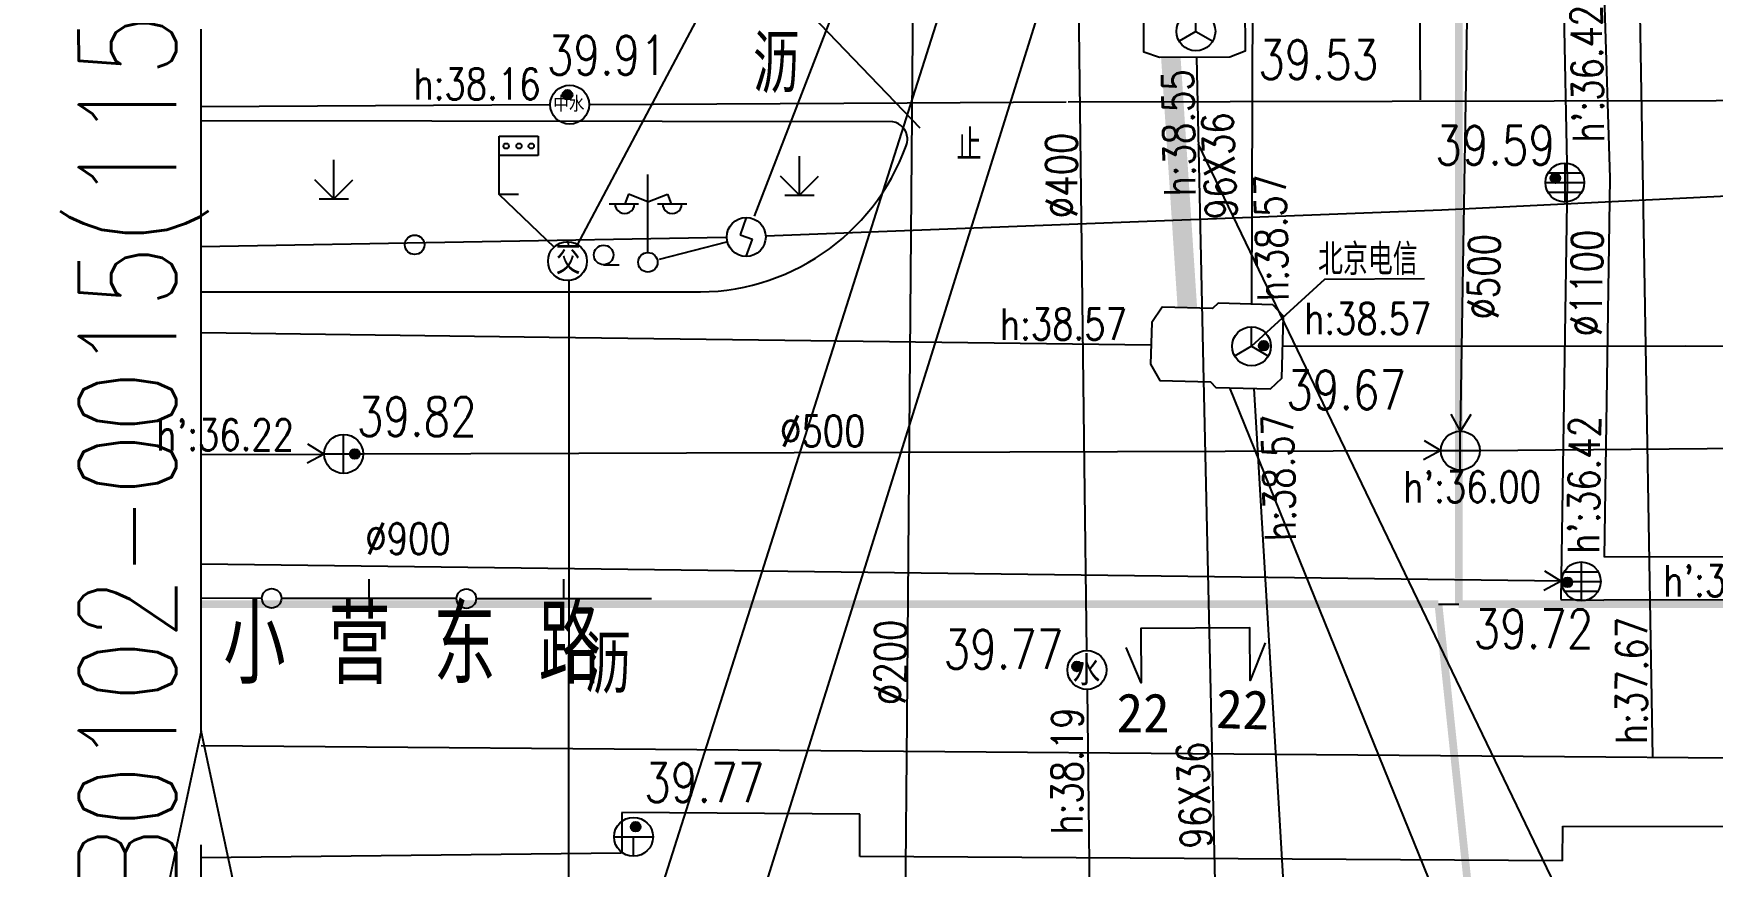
# Model space of a CAD drawing. Header units: inches. Extents: x 505347 to 508499, y 312634 to 313316.
# Drawn here: x 505866.85 to 505909.95, y 312863.85 to 312885.23 of the extents above; entities that cross this region are included whole.
import ezdxf
from ezdxf.enums import TextEntityAlignment as Align
from ezdxf.lldxf.tags import DXFTag

# ---------------------------------------------------------------- set-up
doc = ezdxf.new("R2010")
doc.units = ezdxf.units.IN
doc.header["$LTSCALE"] = 0.5
doc.header["$MEASUREMENT"] = 0
doc.linetypes.add('ACAD_ISO05W100', pattern=[33, 24, -3, 0, -3, 0, -3])
for name, color, linetype in [('3_RDCAD', 4, 'Continuous'), ('4_RDCAD', 7, 'Continuous'), ('BJ02', 7, 'Continuous'), ('BJ03', 7, 'Continuous'), ('BJ04', 7, 'Continuous'), ('BJ08', 7, 'Continuous'), ('BJ09', 7, 'Continuous'), ('BJ10', 7, 'Continuous'), ('PAPERFRAME', 7, 'Continuous'), ('上水井', 4, 'Continuous'), ('上水注记', 4, 'Continuous'), ('上水管线', 4, 'Continuous'), ('上水高程表', 4, 'Continuous'), ('中水井', 151, 'Continuous'), ('中水管线', 151, 'Continuous'), ('中水高程表', 151, 'Continuous'), ('公安交通井', 163, 'Continuous'), ('公安交通管线', 163, 'Continuous'), ('底图', 7, 'Continuous'), ('污水井', 247, 'Continuous'), ('污水注记', 247, 'Continuous'), ('污水管线', 247, 'Continuous'), ('污水高程表', 247, 'Continuous'), ('热力井', 40, 'Continuous'), ('热力管线', 40, 'Continuous'), ('热力高程表', 40, 'Continuous'), ('照明井', 193, 'Continuous'), ('照明管线', 193, 'Continuous'), ('燃气注记', 6, 'Continuous'), ('燃气管线', 6, 'Continuous'), ('电信井权属', 7, 'Continuous'), ('电信井（北京电信）', 3, 'Continuous'), ('电信井（北信基础）', 3, 'Continuous'), ('电信断面图及编号', 3, 'Continuous'), ('电信注记', 3, 'Continuous'), ('电信管线', 3, 'Continuous'), ('电信高程表', 3, 'Continuous'), ('道路红线', 1, 'Continuous'), ('雨水井', 34, 'Continuous'), ('雨水注记', 34, 'Continuous'), ('雨水管线', 34, 'Continuous'), ('雨水高程表', 34, 'Continuous')]:
    doc.layers.add(name, color=color, linetype=linetype)
doc.styles.add('HZ', font='simplex.shx', dxfattribs={"bigfont": 'hztxt'})
doc.styles.get("Standard").update_dxf_attribs({"font": 'txt.shx', "bigfont": 'hztxt.shx'})
doc.styles.add('STYLE1', font='')
doc.styles.add('单线宋体', font='txt.shx', dxfattribs={"width": 0.75, "bigfont": 'hztxt.shx'})
doc.styles.add('标题文字', font='', dxfattribs={"width": 0.68})
doc.styles.add('粗等线', font='simhei.ttf')
doc.styles.add('细等线', font='txt.shx', dxfattribs={"bigfont": 'ht.shx'})
doc.styles.get('STYLE1').set_extended_font_data('SimSun')
doc.styles.get('标题文字').set_extended_font_data('SimSun')
tags = doc.linetypes.add('DX', pattern='A,15,-5,[130,ltypeshp.shx,S=1,R=330,X=0,Y=0],-5,15', length=40).pattern_tags.tags
tags[16:17] = [DXFTag(74, 4), DXFTag(75, 0), DXFTag(340, '0'), DXFTag(46, 1.0), DXFTag(50, 0.0), DXFTag(44, 0.0), DXFTag(45, 0.0)]
tags[14:15] = [DXFTag(74, 4), DXFTag(75, 0), DXFTag(340, '0'), DXFTag(46, 1.0), DXFTag(50, 0.0), DXFTag(44, 0.0), DXFTag(45, 0.0)]
tags[4:5] = [DXFTag(74, 4), DXFTag(75, 0), DXFTag(340, '0'), DXFTag(46, 1.0), DXFTag(50, 0.0), DXFTag(44, 0.0), DXFTag(45, 0.0)]
tags = doc.linetypes.add('SS', pattern='A,15,-1.9,[130,ltypeshp.shx,S=1,R=330,X=0,Y=0],-1.2,[130,ltypeshp.shx,S=1,R=330,X=0,Y=0],-1.9,15', length=35).pattern_tags.tags
tags[24:25] = [DXFTag(74, 4), DXFTag(75, 0), DXFTag(340, '0'), DXFTag(46, 1.0), DXFTag(50, 0.0), DXFTag(44, 0.0), DXFTag(45, 0.0)]
tags[22:23] = [DXFTag(74, 4), DXFTag(75, 0), DXFTag(340, '0'), DXFTag(46, 1.0), DXFTag(50, 0.0), DXFTag(44, 0.0), DXFTag(45, 0.0)]
tags[4:5] = [DXFTag(74, 4), DXFTag(75, 0), DXFTag(340, '0'), DXFTag(46, 1.0), DXFTag(50, 0.0), DXFTag(44, 0.0), DXFTag(45, 0.0)]
tags = doc.linetypes.add('TRQZ', pattern='A,15,[130,ltypeshp.shx,S=0.6,R=0,X=0,Y=0],-2.5,[133,ltypeshp.shx,S=0.05,R=0,X=0,Y=0],-2.5,[130,ltypeshp.shx,S=0.6,R=0,X=0,Y=0],15', length=35).pattern_tags.tags
tags[28:29] = [DXFTag(74, 4), DXFTag(75, 0), DXFTag(340, '0'), DXFTag(46, 1.0), DXFTag(50, 0.0), DXFTag(44, 0.0), DXFTag(45, 0.0)]

# ---------------------------------------------------------------- blocks, each defined once
blk = doc.blocks.new('B5461')
for q in [(0, 1), (-0.866025, -0.5), (0.866025, -0.5)]:
    blk.add_line((0, 0), q)
blk.add_circle((0, 0), 1)
blk = doc.blocks.new('BC028')
for p, q in [((0, 0.5), (0, 4.5)), ((-0.99, 3.5), (-1.19, 3)), ((0, 3.1), (-0.99, 3.5)), ((0, 3.1), (1, 3.5)), ((1, 3.5), (1.2, 3)), ((-1.98, 3), (-0.49, 3)), ((0.5, 3), (2, 3))]:
    blk.add_line(p, q)
blk.add_circle((0, 0), 0.5)
for centre in [(-1.19, 3), (1.25, 3)]:
    blk.add_arc(centre, 0.5, 179, 0)
blk = doc.blocks.new('B8003')
at = {"color": 0}
for p, q in [((0, 3), (2, 3)), ((0, 0), (0, 3)), ((2, 3), (2, 2)), ((2, 2), (0, 2)), ((1, 0), (0, 0))]:
    blk.add_line(p, q, dxfattribs=at)
for centre in [(0.361, 2.494), (1.019, 2.494), (1.65, 2.494)]:
    blk.add_circle(centre, 0.135)
blk = doc.blocks.new('B954')
at = {"linetype": 'Continuous'}
for p, q in [((0, 0), (0, 2)), ((0, 0), (-0.978957, 0.978957)), ((0, 0), (0.978957, 0.978957)), ((-0.75, 0), (0.75, 0))]:
    blk.add_line(p, q, dxfattribs=at)
blk = doc.blocks.new('B8211')
blk.add_hatch(color=256).paths.add_polyline_path([(0.25, 0, 1), (-0.25, 0, 1)])
blk.add_circle((0, 0), 0.25)
blk = doc.blocks.new('JT')
at = {"layer": '公安交通井'}
blk.add_circle((0, 0), 0.5, dxfattribs=at)
at = {"layer": '公安交通井', "width": 0.8}
blk.add_text('交', height=0.8, dxfattribs=at).set_placement((-0.304, -0.335, -50.185))
blk = doc.blocks.new('B549')
blk.add_circle((0, 0), 1)
blk = doc.blocks.new('B5421')
for p, q in [((0, -1), (0, 1)), ((-1, 0), (1, 0))]:
    blk.add_line(p, q)
blk.add_circle((0, 0), 1)
blk = doc.blocks.new('B547')
at = {"linetype": 'Continuous'}
for p, q in [((0, 1), (-0.31427, 0.111111)), ((-0.31427, 0.111111), (0.31427, -0.111111)), ((0, -1), (0.31427, -0.111111))]:
    blk.add_line(p, q, dxfattribs=at)
blk.add_circle((0, 0), 1)
blk = doc.blocks.new('B5502')
blk.add_circle((0, 0), 1)
at = {"style": '细等线'}
blk.add_text('水', height=1.5, dxfattribs=at).set_placement((-0.739, -0.787))
blk = doc.blocks.new('B545')
for p, q in [((-1, 0), (1, 0)), ((0, -1), (0, 0))]:
    blk.add_line(p, q)
blk.add_circle((0, 0), 1)
blk = doc.blocks.new('B5422')
at = {"linetype": 'Continuous'}
for p, q in [((0, 1), (0, -1)), ((-1, 0), (1, 0)), ((-0.866025, 0.5), (0.866025, 0.5)), ((-0.866025, -0.5), (0.866025, -0.5))]:
    blk.add_line(p, q, dxfattribs=at)
blk.add_circle((0, 0), 1, dxfattribs=at)
blk = doc.blocks.new('RDCADTITLE')
at = {"color": 0, "ltscale": 10}
blk.add_lwpolyline([(-180, 30, 0, 0, 0), (0, 30, 0.5, 180, 0)], format="xyseb", dxfattribs=at)
at = {"style": 'STYLE1', "width": 0.75}
for tag, p in [('A1', (-145, 26.25)), ('B1', (-100, 26.25)), ('A3', (-145, 18.75)), ('B2', (-100, 18.75)), ('A4', (-145, 11.25)), ('B3', (-100, 11.25)), ('A4', (-145, 3.75)), ('B4', (-100, 3.75))]:
    blk.add_attdef(tag, text='', height=2.8, dxfattribs=at).set_placement(p, align=Align.MIDDLE_CENTER)
at = {"layer": '4_RDCAD', "style": '标题文字', "width": 0.65}
for tag, height, p in [('C2', 3.4, (-45, 17.954)), ('C3', 3.4, (-45, 11.748)), ('ZTSJ4-09-系统立项编码-流水号+设计阶段-专业代码-图号', 2.8, (-37.617, 3.75))]:
    blk.add_attdef(tag, text='', height=height, dxfattribs=at).set_placement(p, align=Align.MIDDLE_CENTER)
blk = doc.blocks.new('M9502')
at = {"linetype": 'Continuous'}
for p, q in [((14.125, 1.25), (12.5, 0)), ((12.5, 0), (7.5, 0)), ((12.5, 0), (14.125, -1.25)), ((16.6875, 0), (13.3125, 0))]:
    blk.add_line(p, q, dxfattribs=at)

msp = doc.modelspace()

# ---------------------------------------------------------------- linework, layer by layer
for p, q in [((505874.705, 312828.368), (505893.127, 312887.292, 122.041)), ((505874.529, 312836.742), (505890.398, 312886.653)), ((505919.838, 312834.448, 122.146), (505896.753, 312882.393, 82.3)), ((505919.755, 312821.431), (505897.557, 312876.139, 82.3))]:
    msp.add_line(p, q)
at = {"const_width": 0.5, "elevation": 82.3}
msp.add_lwpolyline([(505896.046, 312884.62), (505896.47, 312878.194)], dxfattribs=at)
at = {"layer": 'BJ02', "linetype": 'Continuous', "elevation": 82.3}
for points in [[(505875.461, 312870.73), (505875.461, 312871.23)], [(505880.461, 312870.723), (505880.461, 312871.223)], [(505872.711, 312870.734), (505871.15, 312870.737)], [(505877.711, 312870.727), (505873.211, 312870.734)], [(505882.711, 312870.719), (505878.211, 312870.726)]]:
    msp.add_lwpolyline(points, dxfattribs=at)
at = {"layer": 'BJ02', "linetype": 'Continuous'}
for centre in [(505872.961, 312870.734, 82.3), (505877.961, 312870.726, 82.3)]:
    msp.add_circle(centre, 0.25, dxfattribs=at)
at = {"layer": 'BJ04', "linetype": 'Continuous', "elevation": 82.3, "flags": 128}
for points in [[(505888.908, 312882.971), (505871.15, 312882.993)], [(505871.15, 312878.607), (505883.74, 312878.604)]]:
    msp.add_lwpolyline(points, dxfattribs=at)
for points in [[(505889.251, 312882.353, 0.111865), (505889.283, 312882.552, 0.345859), (505888.908, 312882.971)], [(505883.74, 312878.604, 0.324071), (505889.251, 312882.353)]]:
    msp.add_lwpolyline(points, format="xyb", dxfattribs=at)
at = {"layer": 'BJ09', "linetype": 'Continuous'}
msp.add_line((505881.484, 312879.301, 122.131), (505881.884, 312879.301, 122.131), dxfattribs=at)
for centre in [(505876.632, 312879.812, 82.3), (505881.484, 312879.551, 122.131)]:
    msp.add_circle(centre, 0.25, dxfattribs=at)
at = {"layer": '上水管线', "linetype": 'SS', "ltscale": 0.6, "elevation": 82.3}
for points in [[(505893.717, 312883.272), (505893.623, 312890.962)], [(505893.828, 312874.153), (505893.717, 312883.272)], [(505893.885, 312869.395), (505893.828, 312874.153)], [(505893.897, 312868.396), (505893.988, 312860.208)]]:
    msp.add_lwpolyline(points, dxfattribs=at)
at = {"layer": '中水管线', "linetype": 'SS', "ltscale": 0.6, "elevation": 122.342}
for points in [[(505902.405, 312891.202), (505902.448, 312883.532)], [(505871.15, 312883.361), (505880.104, 312883.413)], [(505881.13, 312883.413), (505889.28, 312883.459)], [(505889.28, 312883.459), (505893.36, 312883.481)], [(505893.408, 312883.482), (505922.527, 312883.546)]]:
    msp.add_lwpolyline(points, dxfattribs=at)
at = {"layer": '公安交通管线'}
for points, elevation in [([(505884.738, 312887.242), (505880.808, 312879.815)], 122.041), ([(505889.609, 312882.805), (505885.34, 312887.26)], 121.999), ([(505880.225, 312879.745), (505878.801, 312881.101)], 122.041), ([(505880.588, 312878.893), (505880.579, 312860.169)], 122.041)]:
    msp.add_lwpolyline(points, dxfattribs=dict(at, elevation=elevation))
at = {"layer": '污水管线'}
for points, elevation in [([(505903.485, 312875.027), (505903.655, 312885.606)], 82.3), ([(505903.744, 312875.454), (505903.485, 312875.027), (505903.244, 312875.465)], 82.3), ([(505873.884, 312874.704), (505874.309, 312874.44), (505873.869, 312874.204)], 42.378), ([(505902.552, 312874.789), (505902.977, 312874.526), (505902.536, 312874.29)], 82.3), ([(505903.976, 312874.532), (505932.179, 312874.777)], 82.3), ([(505871.15, 312874.428), (505874.31, 312874.44)], 82.3), ([(505875.31, 312874.444), (505902.977, 312874.526)], 82.3)]:
    msp.add_lwpolyline(points, dxfattribs=dict(at, elevation=elevation))
at = {"layer": '热力管线'}
for p, q in [((505881.954, 312865.24, 82.3), (505881.949, 312864.19, 82.3)), ((505888.063, 312865.189, 82.3), (505881.954, 312865.24, 82.3)), ((505888.058, 312864.106, 82.3), (505888.063, 312865.189, 82.3)), ((505906.105, 312863.997, 82.3), (505906.108, 312864.889, 82.3)), ((505906.108, 312864.889, 82.3), (505911.742, 312864.877, 82.3)), ((505881.936, 312864.19, 82.3), (505871.15, 312864.071, 82.3)), ((505906.105, 312863.997, 82.3), (505888.059, 312864.106, 82.3))]:
    msp.add_line(p, q, dxfattribs=at)
at = {"layer": '热力管线', "elevation": 82.3}
for points in [[(505907.059, 312946.023), (505908.41, 312866.658)], [(505871.15, 312866.952), (505915.698, 312866.6)]]:
    msp.add_lwpolyline(points, dxfattribs=at)
at = {"layer": '照明管线', "elevation": 82.3}
for points in [[(505885.353, 312880.55), (505888.403, 312888.429)], [(505903.007, 312880.709), (505923.254, 312881.699)], [(505885.648, 312880.039), (505903.007, 312880.709)], [(505884.621, 312880.002), (505871.15, 312879.756)], [(505884.642, 312879.882), (505882.911, 312879.438)]]:
    msp.add_lwpolyline(points, dxfattribs=at)
at = {"layer": '燃气管线', "linetype": 'TRQZ'}
for p, q in [((505889.337, 312874.973, 82.3), (505889.46, 312889.688, 82.3)), ((505889.275, 312867.62, 82.3), (505889.337, 312874.973, 82.3)), ((505889.183, 312856.645, 82.3), (505889.275, 312867.62, 82.3))]:
    msp.add_line(p, q, dxfattribs=at)
at = {"layer": '电信井权属', "elevation": 161.646}
msp.add_lwpolyline([(505898.117, 312877.205), (505899.997, 312878.925), (505902.556, 312878.948)], dxfattribs=at)
at = {"layer": '电信断面图及编号', "elevation": 82.3}
msp.add_lwpolyline([(505898.468, 312869.591), (505898.081, 312868.627), (505898.072, 312869.981), (505895.273, 312869.962), (505895.283, 312868.565), (505894.9, 312869.471)], dxfattribs=at)
at = {"layer": '电信管线', "linetype": 'DX', "elevation": 82.3, "flags": 128}
msp.add_lwpolyline([(505898.121, 312878.289), (505898.189, 312896.977)], dxfattribs=at)
at = {"layer": '电信管线', "linetype": 'DX', "elevation": 82.3}
for points in [[(505895.35, 312885.96), (505895.745, 312886.115), (505897.549, 312886.128), (505897.947, 312885.981), (505897.957, 312884.786), (505897.558, 312884.632), (505895.757, 312884.617), (505895.354, 312884.761)], [(505898.94, 312877.983), (505898.665, 312878.274), (505897.265, 312878.313), (505897.119, 312878.176), (505895.82, 312878.212), (505895.559, 312877.815), (505895.522, 312876.75), (505895.767, 312876.33), (505897.067, 312876.294), (505897.205, 312876.149), (505898.604, 312876.11), (505898.894, 312876.384)]]:
    msp.add_lwpolyline(points, close=True, dxfattribs=at)
for points in [[(505896.703, 312884.625), (505896.88, 312876.725)], [(505871.15, 312877.562), (505880.085, 312877.444)], [(505880.085, 312877.444), (505895.539, 312877.239)], [(505898.917, 312877.206), (505909.255, 312877.217), (505917.268, 312877.206)], [(505896.88, 312876.725), (505896.974, 312872.519)], [(505898.18, 312876.122), (505898.815, 312865.33)], [(505896.974, 312872.519), (505897.353, 312855.535)], [(505898.815, 312865.33), (505899.148, 312859.662)]]:
    msp.add_lwpolyline(points, dxfattribs=at)
at = {"layer": '道路红线', "linetype": 'ACAD_ISO05W100'}
msp.add_line((505902.916, 312870.584, 82.3), (505903.439, 312870.584, 82.3), dxfattribs=at)
at = {"layer": '道路红线', "linetype": 'ACAD_ISO05W100', "const_width": 0.2, "elevation": 82.3}
for points in [[(505903.439, 312953.399), (505903.439, 312870.584)], [(505871.15, 312870.584), (505902.916, 312870.584)], [(505902.916, 312870.584), (505909.261, 312809.949)], [(505903.439, 312870.584), (506192.481, 312870.584)]]:
    msp.add_lwpolyline(points, dxfattribs=at)
at = {"layer": '雨水管线'}
for p, q in [((505906, 312892.275, 82.3), (505906.224, 312881.475, 82.3)), ((505907.325, 312881.52, 82.3), (505906.997, 312892.349, 82.3)), ((505906.224, 312881.475, 82.3), (505906.058, 312870.705, 82.3)), ((505907.175, 312871.788, 82.3), (505907.325, 312881.52, 82.3)), ((505933.08, 312871.871, 82.3), (505907.175, 312871.788, 82.3)), ((505906.058, 312870.705, 82.3), (505907.158, 312870.688, 82.3)), ((505933.08, 312870.771, 82.3), (505907.158, 312870.688, 82.3))]:
    msp.add_line(p, q, dxfattribs=at)
at = {"layer": '雨水管线', "elevation": 82.3}
for points in [[(505906.068, 312871.176), (505871.15, 312871.612)], [(505905.64, 312871.439), (505906.065, 312871.176), (505905.624, 312870.939)]]:
    msp.add_lwpolyline(points, dxfattribs=at)

# ---------------------------------------------------------------- block references
at = {"layer": '3_RDCAD', "xscale": 3.603068985627033, "zscale": 3.603068985593794, "rotation": 270}
msp.add_blockref('M9502', (505871.15, 312912.372, 82.3), dxfattribs=at)
at = {"layer": 'BJ03', "xscale": 0.5, "yscale": 0.5, "zscale": 0.5}
msp.add_blockref('B8003', (505878.801, 312881.101, 280.542), dxfattribs=at)
at = {"layer": 'BJ03', "linetype": 'Continuous', "xscale": 0.5, "yscale": 0.5, "zscale": 0.5}
msp.add_blockref('BC028', (505882.62, 312879.363, 122.238), dxfattribs=at)
at = {"layer": 'BJ08', "linetype": 'Continuous', "xscale": 0.5, "yscale": 0.5, "zscale": 0.5}
for p in [(505880.556, 312883.663, 122.209), (505905.919, 312881.521, 82.3), (505898.431, 312877.219, 121.973), (505875.097, 312874.442, 122.123), (505906.228, 312871.147, 122.018), (505893.635, 312868.985, 122.067), (505882.306, 312864.869, 122.071)]:
    msp.add_blockref('B8211', p, dxfattribs=at)
at = {"layer": 'BJ09', "xscale": 0.5, "yscale": 0.5, "zscale": 0.5}
for p in [(505874.56, 312880.989, 82.3), (505886.515, 312881.086, 82.3)]:
    msp.add_blockref('B954', p, dxfattribs=at)
at = {"layer": 'PAPERFRAME', "ltscale": 0.15873, "xscale": 0.5, "yscale": 0.5, "zscale": 0.5}
msp.add_blockref('RDCADTITLE', (505831.438, 312812.449, 82.3), dxfattribs=at)
at = {"layer": '上水井', "xscale": 0.5, "yscale": 0.5, "zscale": 0.5}
msp.add_blockref('B5502', (505893.892, 312868.895, 122.067), dxfattribs=at)
at = {"layer": '中水井', "xscale": 0.5, "yscale": 0.5, "zscale": 0.5}
msp.add_blockref('B549', (505880.611, 312883.41, 122.206), dxfattribs=at)
at = {"layer": '公安交通井'}
msp.add_blockref('JT', (505880.556, 312879.391, 82.3), dxfattribs=at)
at = {"layer": '污水井', "xscale": 0.5, "yscale": 0.5, "zscale": 0.5}
for p in [(505903.477, 312874.527, 122.008), (505874.81, 312874.442, 122.123)]:
    msp.add_blockref('B5421', p, dxfattribs=at)
at = {"layer": '热力井', "xscale": 0.5, "yscale": 0.5, "zscale": 0.5}
msp.add_blockref('B545', (505882.252, 312864.611, 122.071), dxfattribs=at)
at = {"layer": '照明井', "xscale": 0.5, "yscale": 0.5, "zscale": 0.5}
msp.add_blockref('B547', (505885.145, 312880.011, 122.27), dxfattribs=at)
at = {"layer": '电信井（北京电信）', "xscale": 0.5, "yscale": 0.5, "zscale": 0.5}
msp.add_blockref('B5461', (505898.117, 312877.205, 121.973), dxfattribs=at)
at = {"layer": '电信井（北信基础）', "xscale": 0.5, "yscale": 0.5, "zscale": 0.5}
msp.add_blockref('B5461', (505896.689, 312885.291, 121.835), dxfattribs=at)
at = {"layer": '雨水井', "xscale": 0.5, "yscale": 0.5, "zscale": 0.5}
for p in [(505906.161, 312881.409, 121.891), (505906.581, 312871.169, 122.018)]:
    msp.add_blockref('B5422', p, dxfattribs=at)

# ---------------------------------------------------------------- texts
at = {"layer": 'BJ08', "linetype": 'Continuous', "style": 'HZ', "width": 0.8}
for s, p in [('39.91', (505880.024, 312884.178, 122.209)), ('39.53', (505898.289, 312884.067, 121.835)), ('39.59', (505902.829, 312881.865, 121.891)), ('39.67', (505899.006, 312875.586, 121.973)), ('39.82', (505875.146, 312874.901, 122.123)), ('39.72', (505903.815, 312869.452, 122.018)), ('39.77', (505890.207, 312868.928, 122.067)), ('39.77', (505882.526, 312865.503, 122.071))]:
    msp.add_text(s, height=1, dxfattribs=at).set_placement(p)
at = {"layer": 'BJ10', "linetype": 'Continuous', "style": 'HZ', "width": 0.8}
for s, height, p in [('沥', 1.5, (505885.319, 312883.705, 82.3)), ('小 营 东 路', 2, (505871.72, 312868.54, 82.3)), ('沥', 1.5, (505880.992, 312868.284, 123.181))]:
    msp.add_text(s, height=height, dxfattribs=at).set_placement(p)
at = {"layer": '上水注记', "style": 'HZ', "width": 0.8}
msp.add_text('%%C400', height=0.8, rotation=90, dxfattribs=at).set_placement((505893.639, 312880.494, 82.3))
at = {"layer": '上水高程表', "style": 'HZ', "width": 0.8}
msp.add_text('h:38.19', height=0.8, rotation=89.7528, dxfattribs=at).set_placement((505893.776, 312864.666, 82.3))
at = {"layer": '中水井'}
msp.add_text('中水', height=0.4, dxfattribs=at).set_placement((505880.192, 312883.228, 32.334))
at = {"layer": '中水高程表', "style": 'HZ', "width": 0.8}
msp.add_text('h:38.16', height=0.8, dxfattribs=at).set_placement((505876.602, 312883.54, 82.3))
at = {"layer": '公安交通管线', "style": 'HZ', "width": 0.8}
msp.add_text('止', height=0.8, dxfattribs=at).set_placement((505890.544, 312881.973, 82.3))
at = {"layer": '底图', "color": 0, "linetype": 'Continuous', "style": '单线宋体', "width": 0.75}
msp.add_text('接ZTSJ0-8-12-B0102-0015(115)S-GD-02(2/4)图', height=2.5, rotation=90.0133, dxfattribs=at).set_placement((505869.259, 312875.577, 63.28), align=Align.MIDDLE_CENTER)
at = {"layer": '污水注记', "style": 'HZ', "width": 0.8}
msp.add_text('%%C500', height=0.8, rotation=88.7914, dxfattribs=at).set_placement((505904.454, 312877.886, 82.3))
msp.add_text('%%C500', height=0.8, dxfattribs=at).set_placement((505886.013, 312874.633, 82.3))
at = {"layer": '污水高程表', "style": 'HZ', "width": 0.8}
for s, p in [("h':36.22", (505870, 312874.532, 82.3)), ("h':36.00", (505902.012, 312873.199, 82.3))]:
    msp.add_text(s, height=0.8, dxfattribs=at).set_placement(p)
at = {"layer": '热力高程表', "style": 'HZ', "width": 0.8}
msp.add_text('h:37.67', height=0.8, rotation=89.7897, dxfattribs=at).set_placement((505908.268, 312866.988, 82.3))
at = {"layer": '燃气注记', "style": 'HZ', "width": 0.8}
msp.add_text('%%c200', height=0.8, rotation=89.4077, dxfattribs=at).set_placement((505888.84, 312869.09, 82.3), align=Align.MIDDLE)
at = {"layer": '电信井权属', "linetype": 'Continuous', "style": 'HZ', "width": 0.8}
msp.add_text('北京电信', height=0.8, dxfattribs=at).set_placement((505899.825, 312879.038, 161.646))
at = {"layer": '电信断面图及编号', "style": '粗等线'}
for rotation, p in [(359.9888, (505895.335, 312867.795, 82.3)), (358.2294, (505897.893, 312867.885, 82.3))]:
    msp.add_text('22', height=1, rotation=rotation, dxfattribs=at).set_placement(p, align=Align.MIDDLE)
at = {"layer": '电信注记', "style": 'HZ', "width": 0.8}
for p in [(505897.747, 312880.482, 82.3), (505897.101, 312864.326, 82.3)]:
    msp.add_text('96X36', height=0.8, rotation=92.3038, dxfattribs=at).set_placement(p)
at = {"layer": '电信高程表', "style": 'HZ', "width": 0.8}
for s, rotation, p in [('h:38.55', 91.0946, (505896.68, 312881.06, 82.3)), ('h:38.57', 91.4546, (505899.07, 312878.373, 82.3)), ('h:38.57', 91.4546, (505899.259, 312872.209, 82.3))]:
    msp.add_text(s, height=0.8, rotation=rotation, dxfattribs=at).set_placement(p)
for p in [(505891.655, 312877.375, 82.3), (505899.467, 312877.519, 82.3)]:
    msp.add_text('h:38.57', height=0.8, dxfattribs=at).set_placement(p)
at = {"layer": '雨水注记', "style": 'HZ', "width": 0.8}
for s, rotation, p in [('%%c1100', 89.1291, (505907.1, 312877.454, 82.3)), ('%%c900', 359.8396, (505875.366, 312871.871, 82.3))]:
    msp.add_text(s, height=0.8, rotation=rotation, dxfattribs=at).set_placement(p)
at = {"layer": '雨水高程表', "style": 'HZ', "width": 0.8}
for rotation, p in [(91.1427, (505907.17, 312882.443, 82.3)), (89.5747, (505907.039, 312871.876, 82.3))]:
    msp.add_text("h':36.42", height=0.8, rotation=rotation, dxfattribs=at).set_placement(p)
msp.add_text("h':36.42", height=0.8, dxfattribs=at).set_placement((505908.684, 312870.785, 82.3))

doc.saveas('drawing.dxf')
